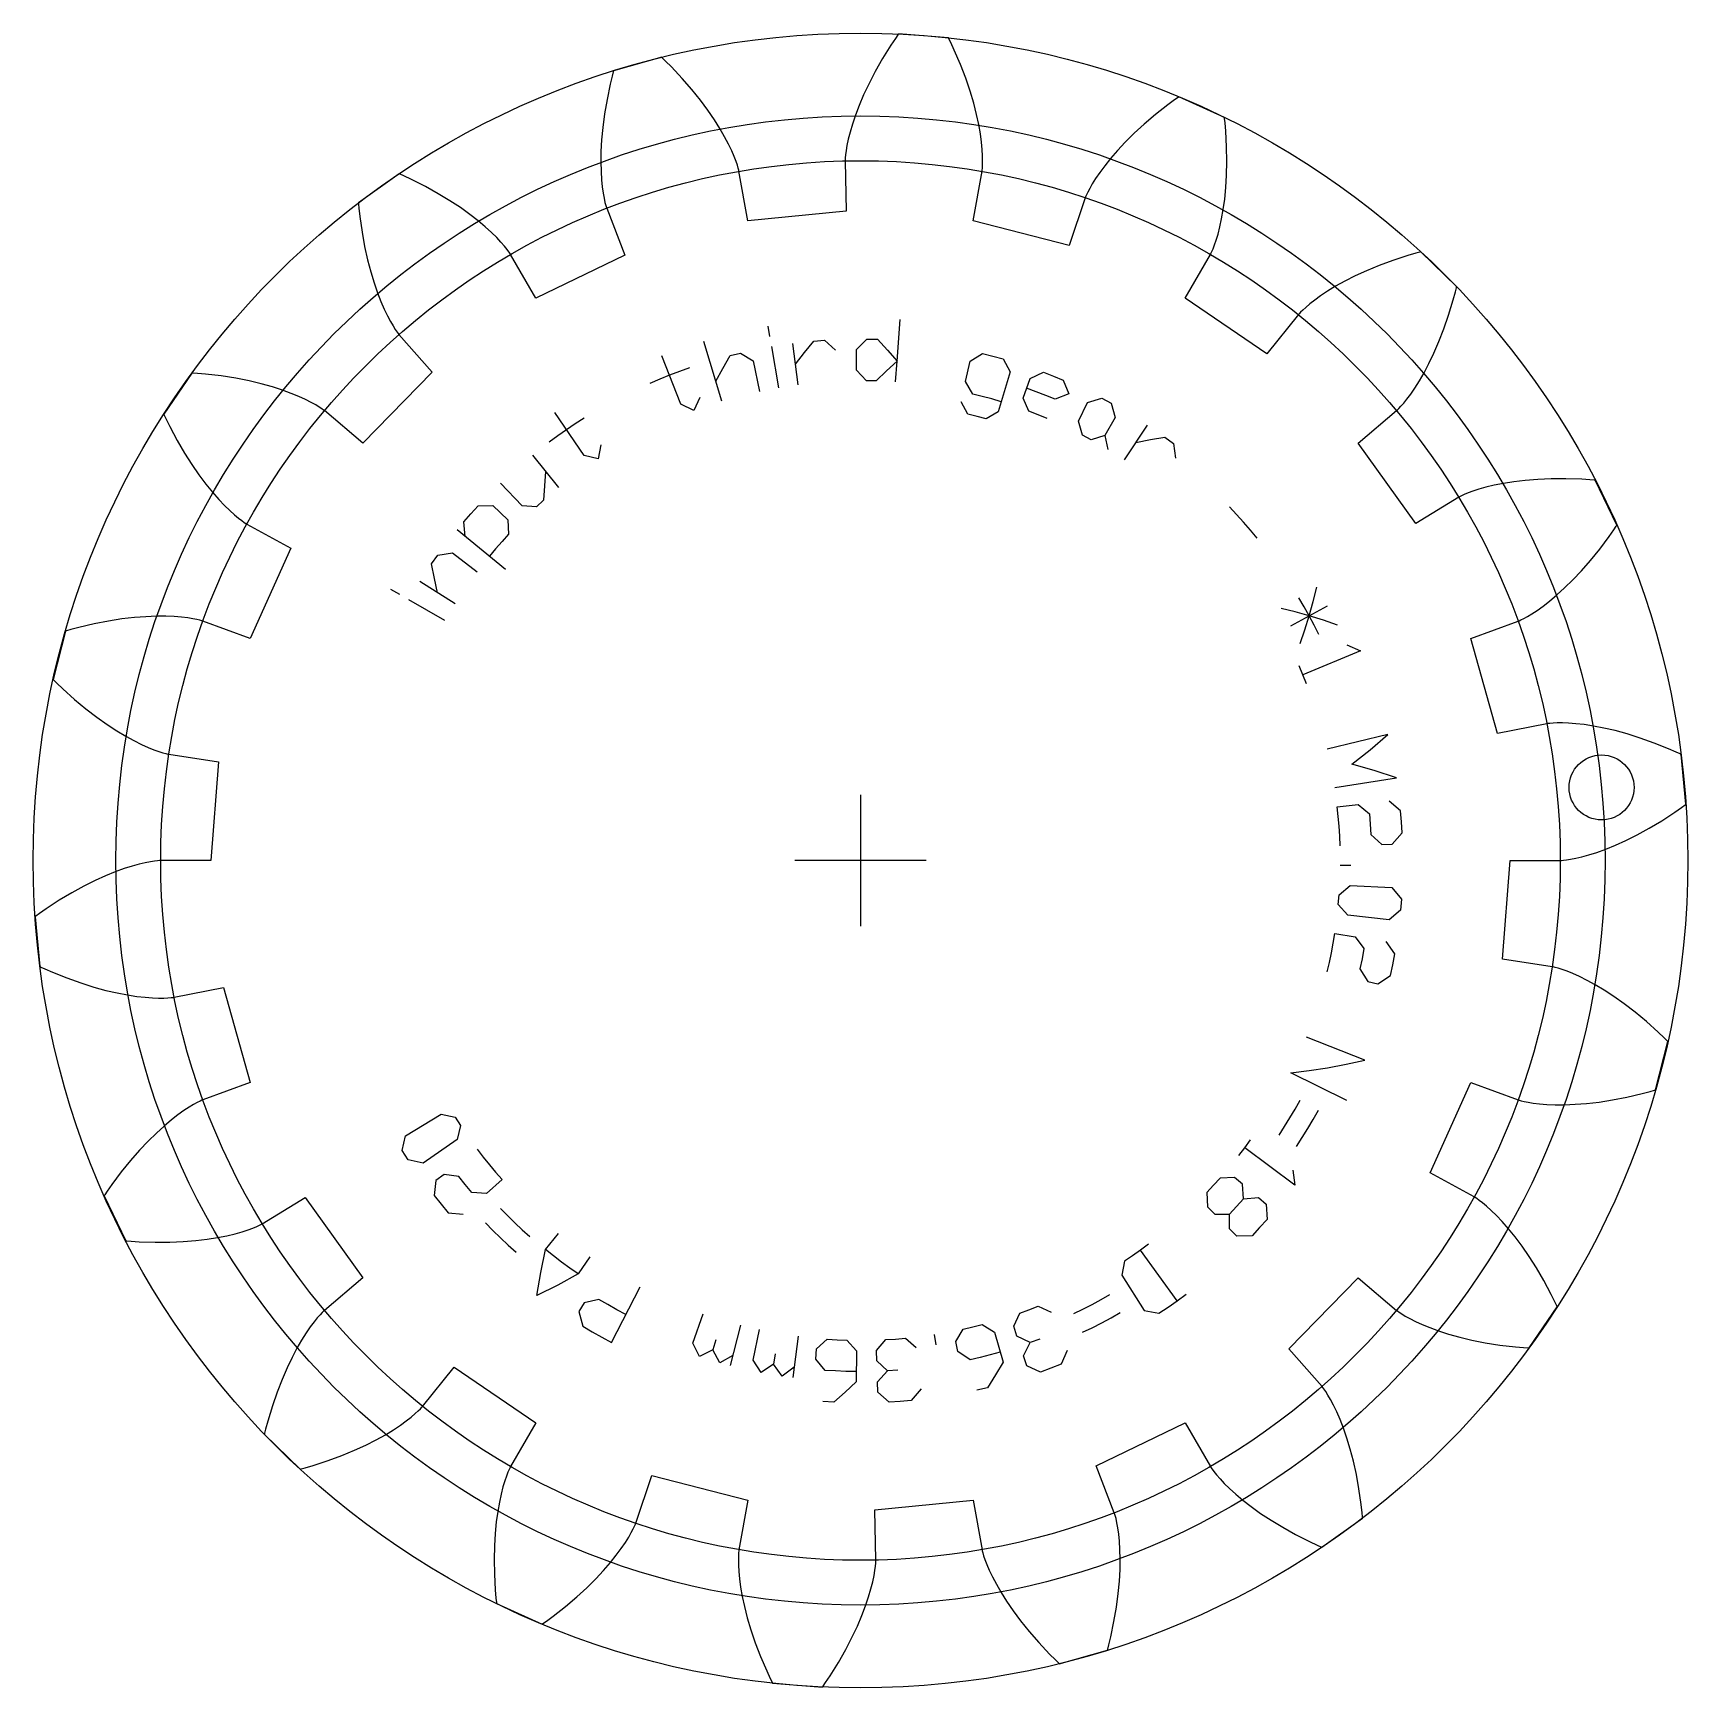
# Model space of a CAD drawing. Extents: x -20.2 to 20.2, y -20.2 to 20.2.
import ezdxf

# ---------------------------------------------------------------- set-up
doc = ezdxf.new("R2010")
doc.units = 0
for name, color, linetype in [('gear', 7, 'CONTINUOUS'), ('gear_guides', 5, 'CONTINUOUS'), ('gear_texts', 7, 'CONTINUOUS')]:
    doc.layers.add(name, color=color, linetype=linetype)

msp = doc.modelspace()

# ---------------------------------------------------------------- linework, layer by layer
at = {"layer": 'gear'}
msp.add_lwpolyline([(15.857, 0), (17.086214, 0.00003), (17.110606, 0.001013), (17.160566, 0.004882), (17.235867, 0.013619), (17.336168, 0.02919), (17.461016, 0.053543), (17.60984, 0.088596), (17.781963, 0.136236), (17.976594, 0.198313), (18.192836, 0.276632), (18.429686, 0.37295), (18.686036, 0.488968), (18.960682, 0.626326), (19.252318, 0.786602), (19.559546, 0.971301), (19.880879, 1.181852), (20.046345, 1.297248), (20.13019, 1.357547), (20.151262, 1.372896), (20.152581, 1.373859), (20.153193, 1.374338), (20.033439, 2.58869), (20.032745, 2.58904), (20.031264, 2.589727), (20.007599, 2.600664), (19.913591, 2.643424), (19.728772, 2.724277), (19.372502, 2.868006), (19.035114, 2.989135), (18.717789, 3.089358), (18.421603, 3.170424), (18.147528, 3.234133), (17.896427, 3.282331), (17.669053, 3.316903), (17.466045, 3.339767), (17.287932, 3.352868), (17.135127, 3.358176), (17.007928, 3.357673), (16.906517, 3.353352), (16.83096, 3.347212), (16.781207, 3.341248), (16.757092, 3.337447), (15.551551, 3.097372), (14.900706, 5.423413), (16.055779, 5.843858), (16.078364, 5.853123), (16.123987, 5.873846), (16.191759, 5.907811), (16.280686, 5.956749), (16.389675, 6.022333), (16.517536, 6.106173), (16.662984, 6.209809), (16.824646, 6.334711), (17.00106, 6.482266), (17.190683, 6.653782), (17.391894, 6.85048), (17.602997, 7.073489), (17.822227, 7.323845), (18.047757, 7.602483), (18.277698, 7.910239), (18.393718, 8.075268), (18.451882, 8.160607), (18.466434, 8.182238), (18.467344, 8.183594), (18.467756, 8.184253), (17.939891, 9.284413), (17.939119, 9.284504), (17.937492, 9.284643), (17.911514, 9.286827), (17.80855, 9.294856), (17.607224, 9.30762), (17.223281, 9.32083), (16.864812, 9.31926), (16.532345, 9.304907), (16.226296, 9.279783), (15.94696, 9.245911), (15.694517, 9.205321), (15.469031, 9.160041), (15.270446, 9.112093), (15.098594, 9.063487), (14.953189, 9.016212), (14.833833, 8.972234), (14.740015, 8.93349), (14.671115, 8.901878), (14.626402, 8.879257), (14.605042, 8.867437), (13.554314, 8.229522), (12.147167, 10.192683), (13.08878, 10.98283), (13.106834, 10.999261), (13.142618, 11.034339), (13.194686, 11.089434), (13.261512, 11.165835), (13.341497, 11.264741), (13.432972, 11.387255), (13.534203, 11.534388), (13.643397, 11.707049), (13.758705, 11.906042), (13.878231, 12.13207), (14.000032, 12.385724), (14.12213, 12.667485), (14.242513, 12.977724), (14.359142, 13.316693), (14.469957, 13.684534), (14.522537, 13.879292), (14.548005, 13.979378), (14.554282, 14.004681), (14.554673, 14.006267), (14.554834, 14.007027), (13.682527, 14.860298), (13.68177, 14.86012), (13.680194, 14.859694), (13.655036, 14.852861), (13.555536, 14.82519), (13.361985, 14.768327), (12.996679, 14.649424), (12.660364, 14.525346), (12.352857, 14.398148), (12.073858, 14.269864), (11.822953, 14.142496), (11.599617, 14.018013), (11.403215, 13.898343), (11.233006, 13.785367), (11.088142, 13.680915), (10.967675, 13.586759), (10.870558, 13.504612), (10.79565, 13.436116), (10.741717, 13.382846), (10.707437, 13.346296), (10.691408, 13.327884), (9.922227, 12.369069), (7.9285, 13.732565), (8.543081, 14.79711), (8.554426, 14.818726), (8.576055, 14.863927), (8.606139, 14.933508), (8.642805, 15.028157), (8.684138, 15.148454), (8.728194, 15.294867), (8.772998, 15.46775), (8.816553, 15.667344), (8.856847, 15.893774), (8.891858, 16.147051), (8.91956, 16.427066), (8.937926, 16.733595), (8.944941, 17.066297), (8.938602, 17.424714), (8.916926, 17.808272), (8.899723, 18.009268), (8.889425, 18.112029), (8.886668, 18.137953), (8.886493, 18.139577), (8.886385, 18.140346), (7.774848, 18.643812), (7.774198, 18.643386), (7.772863, 18.642447), (7.751558, 18.627421), (7.667523, 18.567388), (7.505093, 18.447756), (7.202485, 18.211081), (6.92889, 17.97946), (6.683432, 17.754759), (6.465134, 17.538788), (6.272923, 17.333287), (6.105632, 17.139926), (5.962004, 16.9603), (5.8407, 16.795922), (5.740297, 16.648223), (5.659298, 16.518543), (5.596134, 16.408134), (5.54917, 16.318149), (5.516709, 16.249645), (5.496998, 16.203576), (5.488232, 16.180791), (5.093372, 15.016724), (2.753539, 15.616097), (2.96696, 16.826641), (2.970228, 16.850833), (2.975094, 16.900706), (2.979565, 16.97638), (2.981647, 17.077862), (2.979344, 17.205041), (2.970667, 17.357692), (2.953639, 17.535472), (2.926303, 17.737926), (2.886723, 17.964483), (2.832997, 18.214459), (2.763257, 18.487062), (2.675677, 18.781387), (2.568478, 19.096424), (2.439935, 19.431057), (2.288381, 19.78407), (2.203472, 19.967061), (2.158648, 20.060103), (2.147191, 20.08352), (2.146472, 20.084986), (2.146107, 20.085672), (0.929408, 20.178607), (0.928943, 20.177985), (0.92801, 20.176645), (0.913129, 20.155239), (0.854694, 20.070085), (0.742977, 19.902113), (0.539565, 19.576214), (0.36169, 19.264986), (0.207887, 18.969885), (0.07662, 18.692276), (-0.033714, 18.433428), (-0.124783, 18.194511), (-0.198313, 17.976594), (-0.256081, 17.780641), (-0.299913, 17.607509), (-0.331674, 17.457947), (-0.353266, 17.332593), (-0.366621, 17.231972), (-0.373695, 17.156497), (-0.376461, 17.106464), (-0.376905, 17.082056), (-0.349818, 15.853141), (-2.753539, 15.616097), (-2.96702, 16.82663), (-2.972223, 16.850482), (-2.984708, 16.899011), (-3.006389, 16.97165), (-3.039141, 17.067724), (-3.084803, 17.186446), (-3.145166, 17.326923), (-3.221972, 17.488158), (-3.316903, 17.669053), (-3.431583, 17.868409), (-3.567566, 18.084935), (-3.726335, 18.317245), (-3.909299, 18.563866), (-4.117782, 18.82324), (-4.353024, 19.093728), (-4.616175, 19.373617), (-4.758551, 19.516532), (-4.832494, 19.588631), (-4.851269, 19.606718), (-4.852446, 19.60785), (-4.853024, 19.60837), (-6.028132, 19.279565), (-6.028356, 19.278821), (-6.028775, 19.277243), (-6.035437, 19.252038), (-6.061224, 19.152033), (-6.108754, 18.955982), (-6.188434, 18.580166), (-6.249136, 18.22687), (-6.292733, 17.896962), (-6.321135, 17.591199), (-6.336284, 17.310225), (-6.340147, 17.05457), (-6.334711, 16.824646), (-6.321975, 16.620752), (-6.303949, 16.44307), (-6.282641, 16.291665), (-6.260058, 16.166486), (-6.238193, 16.067365), (-6.219026, 15.994022), (-6.204513, 15.946061), (-6.196582, 15.922973), (-5.750815, 14.777435), (-7.9285, 13.732565), (-8.543133, 14.79708), (-8.55618, 14.817713), (-8.58451, 14.859045), (-8.629727, 14.919889), (-8.693364, 14.998967), (-8.776877, 15.094912), (-8.881646, 15.206271), (-9.008965, 15.331514), (-9.160041, 15.469031), (-9.335989, 15.617142), (-9.537827, 15.774101), (-9.766477, 15.938098), (-10.022756, 16.107269), (-10.307376, 16.279695), (-10.620944, 16.453414), (-10.963953, 16.62642), (-11.146622, 16.71202), (-11.240765, 16.754482), (-11.264594, 16.765057), (-11.266087, 16.765717), (-11.266808, 16.766008), (-12.258591, 16.055122), (-12.258547, 16.054346), (-12.258401, 16.05272), (-12.256041, 16.026757), (-12.246068, 15.923964), (-12.223679, 15.723479), (-12.170017, 15.343076), (-12.106224, 14.990325), (-12.034357, 14.665402), (-11.956469, 14.368365), (-11.874605, 14.099154), (-11.790796, 13.857595), (-11.707049, 13.643397), (-11.625345, 13.456155), (-11.547635, 13.295354), (-11.475829, 13.160368), (-11.411794, 13.050462), (-11.357347, 12.964797), (-11.314251, 12.902433), (-11.284209, 12.862327), (-11.26886, 12.843344), (-10.458179, 11.919352), (-12.147167, 10.192683), (-13.088818, 10.982783), (-13.108136, 10.99771), (-13.148894, 11.02686), (-13.212194, 11.068569), (-13.299039, 11.121113), (-13.410331, 11.182708), (-13.546868, 11.251519), (-13.709345, 11.325663), (-13.898343, 11.403215), (-14.114337, 11.482217), (-14.357686, 11.560677), (-14.628637, 11.636582), (-14.92732, 11.707897), (-15.253749, 11.772579), (-15.607822, 11.828575), (-15.989317, 11.873831), (-16.190246, 11.891793), (-16.293235, 11.899495), (-16.319243, 11.901282), (-16.320872, 11.901392), (-16.321649, 11.901419), (-17.010483, 10.894195), (-17.010176, 10.893481), (-17.009483, 10.892002), (-16.998385, 10.868413), (-16.953856, 10.775229), (-16.864247, 10.594493), (-16.683716, 10.255384), (-16.503122, 9.945725), (-16.324459, 9.664977), (-16.149676, 9.412493), (-15.980674, 9.187517), (-15.819301, 8.98919), (-15.667344, 8.816553), (-15.526527, 8.668548), (-15.398507, 8.544022), (-15.284863, 8.441736), (-15.187099, 8.360359), (-15.106637, 8.298483), (-15.04481, 8.254619), (-15.002863, 8.227207), (-14.981947, 8.214619), (-13.904132, 7.623619), (-14.900706, 5.423413), (-16.055799, 5.843801), (-16.079057, 5.85122), (-16.127327, 5.864672), (-16.201075, 5.882216), (-16.300653, 5.901889), (-16.4263, 5.921705), (-16.578138, 5.939668), (-16.756175, 5.95377), (-16.9603, 5.962004), (-17.190288, 5.962367), (-17.445796, 5.952865), (-17.726367, 5.931521), (-18.031429, 5.896381), (-18.360295, 5.845516), (-18.712166, 5.777035), (-19.086132, 5.689083), (-19.281088, 5.63724), (-19.380499, 5.609253), (-19.405551, 5.602037), (-19.407119, 5.601583), (-19.407858, 5.601343), (-19.710659, 4.419267), (-19.710126, 4.418701), (-19.708969, 4.417549), (-19.690473, 4.399177), (-19.616759, 4.326843), (-19.470739, 4.187655), (-19.185113, 3.930742), (-18.9095, 3.701524), (-18.64559, 3.498814), (-18.394993, 3.321336), (-18.159237, 3.167729), (-17.939764, 3.036556), (-17.737926, 2.926303), (-17.554981, 2.835385), (-17.392091, 2.762155), (-17.250316, 2.704906), (-17.130616, 2.661874), (-17.033843, 2.631249), (-16.960743, 2.611177), (-16.91195, 2.599765), (-16.88799, 2.595089), (-15.673041, 2.408366), (-15.857, 0), (-17.086214, -0.00003), (-17.110606, -0.001013), (-17.160566, -0.004882), (-17.235867, -0.013619), (-17.336168, -0.02919), (-17.461016, -0.053543), (-17.60984, -0.088596), (-17.781963, -0.136236), (-17.976594, -0.198313), (-18.192836, -0.276632), (-18.429686, -0.37295), (-18.686036, -0.488968), (-18.960682, -0.626326), (-19.252318, -0.786602), (-19.559546, -0.971301), (-19.880879, -1.181852), (-20.046345, -1.297248), (-20.13019, -1.357547), (-20.151262, -1.372896), (-20.152581, -1.373859), (-20.153193, -1.374338), (-20.033439, -2.58869), (-20.032745, -2.58904), (-20.031264, -2.589727), (-20.007599, -2.600664), (-19.913591, -2.643424), (-19.728772, -2.724277), (-19.372502, -2.868006), (-19.035114, -2.989135), (-18.717789, -3.089358), (-18.421603, -3.170424), (-18.147528, -3.234133), (-17.896427, -3.282331), (-17.669053, -3.316903), (-17.466045, -3.339767), (-17.287932, -3.352868), (-17.135127, -3.358176), (-17.007928, -3.357673), (-16.906517, -3.353352), (-16.83096, -3.347212), (-16.781207, -3.341248), (-16.757092, -3.337447), (-15.551551, -3.097372), (-14.900706, -5.423413), (-16.055779, -5.843858), (-16.078364, -5.853123), (-16.123987, -5.873846), (-16.191759, -5.907811), (-16.280686, -5.956749), (-16.389675, -6.022333), (-16.517536, -6.106173), (-16.662984, -6.209809), (-16.824646, -6.334711), (-17.00106, -6.482266), (-17.190683, -6.653782), (-17.391894, -6.85048), (-17.602997, -7.073489), (-17.822227, -7.323845), (-18.047757, -7.602483), (-18.277698, -7.910239), (-18.393718, -8.075268), (-18.451882, -8.160607), (-18.466434, -8.182238), (-18.467344, -8.183594), (-18.467756, -8.184253), (-17.939891, -9.284413), (-17.939119, -9.284504), (-17.937492, -9.284643), (-17.911514, -9.286827), (-17.80855, -9.294856), (-17.607224, -9.30762), (-17.223281, -9.32083), (-16.864812, -9.31926), (-16.532345, -9.304907), (-16.226296, -9.279783), (-15.94696, -9.245911), (-15.694517, -9.205321), (-15.469031, -9.160041), (-15.270446, -9.112093), (-15.098594, -9.063487), (-14.953189, -9.016212), (-14.833833, -8.972234), (-14.740015, -8.93349), (-14.671115, -8.901878), (-14.626402, -8.879257), (-14.605042, -8.867437), (-13.554314, -8.229522), (-12.147167, -10.192683), (-13.08878, -10.98283), (-13.106834, -10.999261), (-13.142618, -11.034339), (-13.194686, -11.089434), (-13.261512, -11.165835), (-13.341497, -11.264741), (-13.432972, -11.387255), (-13.534203, -11.534388), (-13.643397, -11.707049), (-13.758705, -11.906042), (-13.878231, -12.13207), (-14.000032, -12.385724), (-14.12213, -12.667485), (-14.242513, -12.977724), (-14.359142, -13.316693), (-14.469957, -13.684534), (-14.522537, -13.879292), (-14.548005, -13.979378), (-14.554282, -14.004681), (-14.554673, -14.006267), (-14.554834, -14.007027), (-13.682527, -14.860298), (-13.68177, -14.86012), (-13.680194, -14.859694), (-13.655036, -14.852861), (-13.555536, -14.82519), (-13.361985, -14.768327), (-12.996679, -14.649424), (-12.660364, -14.525346), (-12.352857, -14.398148), (-12.073858, -14.269864), (-11.822953, -14.142496), (-11.599617, -14.018013), (-11.403215, -13.898343), (-11.233006, -13.785367), (-11.088142, -13.680915), (-10.967675, -13.586759), (-10.870558, -13.504612), (-10.79565, -13.436116), (-10.741717, -13.382846), (-10.707437, -13.346296), (-10.691408, -13.327884), (-9.922227, -12.369069), (-7.9285, -13.732565), (-8.543081, -14.79711), (-8.554426, -14.818726), (-8.576055, -14.863927), (-8.606139, -14.933508), (-8.642805, -15.028157), (-8.684138, -15.148454), (-8.728194, -15.294867), (-8.772998, -15.46775), (-8.816553, -15.667344), (-8.856847, -15.893774), (-8.891858, -16.147051), (-8.91956, -16.427066), (-8.937926, -16.733595), (-8.944941, -17.066297), (-8.938602, -17.424714), (-8.916926, -17.808272), (-8.899723, -18.009268), (-8.889425, -18.112029), (-8.886668, -18.137953), (-8.886493, -18.139577), (-8.886385, -18.140346), (-7.774848, -18.643812), (-7.774198, -18.643386), (-7.772863, -18.642447), (-7.751558, -18.627421), (-7.667523, -18.567388), (-7.505093, -18.447756), (-7.202485, -18.211081), (-6.92889, -17.97946), (-6.683432, -17.754759), (-6.465134, -17.538788), (-6.272923, -17.333287), (-6.105632, -17.139926), (-5.962004, -16.9603), (-5.8407, -16.795922), (-5.740297, -16.648223), (-5.659298, -16.518543), (-5.596134, -16.408134), (-5.54917, -16.318149), (-5.516709, -16.249645), (-5.496998, -16.203576), (-5.488232, -16.180791), (-5.093372, -15.016724), (-2.753539, -15.616097), (-2.96696, -16.826641), (-2.970228, -16.850833), (-2.975094, -16.900706), (-2.979565, -16.97638), (-2.981647, -17.077862), (-2.979344, -17.205041), (-2.970667, -17.357692), (-2.953639, -17.535472), (-2.926303, -17.737926), (-2.886723, -17.964483), (-2.832997, -18.214459), (-2.763257, -18.487062), (-2.675677, -18.781387), (-2.568478, -19.096424), (-2.439935, -19.431057), (-2.288381, -19.78407), (-2.203472, -19.967061), (-2.158648, -20.060103), (-2.147191, -20.08352), (-2.146472, -20.084986), (-2.146107, -20.085672), (-0.929408, -20.178607), (-0.928943, -20.177985), (-0.92801, -20.176645), (-0.913129, -20.155239), (-0.854694, -20.070085), (-0.742977, -19.902113), (-0.539565, -19.576214), (-0.36169, -19.264986), (-0.207887, -18.969885), (-0.07662, -18.692276), (0.033714, -18.433428), (0.124783, -18.194511), (0.198313, -17.976594), (0.256081, -17.780641), (0.299913, -17.607509), (0.331674, -17.457947), (0.353266, -17.332593), (0.366621, -17.231972), (0.373695, -17.156497), (0.376461, -17.106464), (0.376905, -17.082056), (0.349818, -15.853141), (2.753539, -15.616097), (2.96702, -16.82663), (2.972223, -16.850482), (2.984708, -16.899011), (3.006389, -16.97165), (3.039141, -17.067724), (3.084803, -17.186446), (3.145166, -17.326923), (3.221972, -17.488158), (3.316903, -17.669053), (3.431583, -17.868409), (3.567566, -18.084935), (3.726335, -18.317245), (3.909299, -18.563866), (4.117782, -18.82324), (4.353024, -19.093728), (4.616175, -19.373617), (4.758551, -19.516532), (4.832494, -19.588631), (4.851269, -19.606718), (4.852446, -19.60785), (4.853024, -19.60837), (6.028132, -19.279565), (6.028356, -19.278821), (6.028775, -19.277243), (6.035437, -19.252038), (6.061224, -19.152033), (6.108754, -18.955982), (6.188434, -18.580166), (6.249136, -18.22687), (6.292733, -17.896962), (6.321135, -17.591199), (6.336284, -17.310225), (6.340147, -17.05457), (6.334711, -16.824646), (6.321975, -16.620752), (6.303949, -16.44307), (6.282641, -16.291665), (6.260058, -16.166486), (6.238193, -16.067365), (6.219026, -15.994022), (6.204513, -15.946061), (6.196582, -15.922973), (5.750815, -14.777435), (7.9285, -13.732565), (8.543133, -14.79708), (8.55618, -14.817713), (8.58451, -14.859045), (8.629727, -14.919889), (8.693364, -14.998967), (8.776877, -15.094912), (8.881646, -15.206271), (9.008965, -15.331514), (9.160041, -15.469031), (9.335989, -15.617142), (9.537827, -15.774101), (9.766477, -15.938098), (10.022756, -16.107269), (10.307376, -16.279695), (10.620944, -16.453414), (10.963953, -16.62642), (11.146622, -16.71202), (11.240765, -16.754482), (11.264594, -16.765057), (11.266087, -16.765717), (11.266808, -16.766008), (12.258591, -16.055122), (12.258547, -16.054346), (12.258401, -16.05272), (12.256041, -16.026757), (12.246068, -15.923964), (12.223679, -15.723479), (12.170017, -15.343076), (12.106224, -14.990325), (12.034357, -14.665402), (11.956469, -14.368365), (11.874605, -14.099154), (11.790796, -13.857595), (11.707049, -13.643397), (11.625345, -13.456155), (11.547635, -13.295354), (11.475829, -13.160368), (11.411794, -13.050462), (11.357347, -12.964797), (11.314251, -12.902433), (11.284209, -12.862327), (11.26886, -12.843344), (10.458179, -11.919352), (12.147167, -10.192683), (13.088818, -10.982783), (13.108136, -10.99771), (13.148894, -11.02686), (13.212194, -11.068569), (13.299039, -11.121113), (13.410331, -11.182708), (13.546868, -11.251519), (13.709345, -11.325663), (13.898343, -11.403215), (14.114337, -11.482217), (14.357686, -11.560677), (14.628637, -11.636582), (14.92732, -11.707897), (15.253749, -11.772579), (15.607822, -11.828575), (15.989317, -11.873831), (16.190246, -11.891793), (16.293235, -11.899495), (16.319243, -11.901282), (16.320872, -11.901392), (16.321649, -11.901419), (17.010483, -10.894195), (17.010176, -10.893481), (17.009483, -10.892002), (16.998385, -10.868413), (16.953856, -10.775229), (16.864247, -10.594493), (16.683716, -10.255384), (16.503122, -9.945725), (16.324459, -9.664977), (16.149676, -9.412493), (15.980674, -9.187517), (15.819301, -8.98919), (15.667344, -8.816553), (15.526527, -8.668548), (15.398507, -8.544022), (15.284863, -8.441736), (15.187099, -8.360359), (15.106637, -8.298483), (15.04481, -8.254619), (15.002863, -8.227207), (14.981947, -8.214619), (13.904132, -7.623619), (14.900706, -5.423413), (16.055799, -5.843801), (16.079057, -5.85122), (16.127327, -5.864672), (16.201075, -5.882216), (16.300653, -5.901889), (16.4263, -5.921705), (16.578138, -5.939668), (16.756175, -5.95377), (16.9603, -5.962004), (17.190288, -5.962367), (17.445796, -5.952865), (17.726367, -5.931521), (18.031429, -5.896381), (18.360295, -5.845516), (18.712166, -5.777035), (19.086132, -5.689083), (19.281088, -5.63724), (19.380499, -5.609253), (19.405551, -5.602037), (19.407119, -5.601583), (19.407858, -5.601343), (19.710659, -4.419267), (19.710126, -4.418701), (19.708969, -4.417549), (19.690473, -4.399177), (19.616759, -4.326843), (19.470739, -4.187655), (19.185113, -3.930742), (18.9095, -3.701524), (18.64559, -3.498814), (18.394993, -3.321336), (18.159237, -3.167729), (17.939764, -3.036556), (17.737926, -2.926303), (17.554981, -2.835385), (17.392091, -2.762155), (17.250316, -2.704906), (17.130616, -2.661874), (17.033843, -2.631249), (16.960743, -2.611177), (16.91195, -2.599765), (16.88799, -2.595089), (15.673041, -2.408366)], close=True, dxfattribs=at)
at = {"layer": 'gear_guides'}
for p, q in [((0, 1.6), (0, -1.6)), ((1.6, 0), (-1.6, 0))]:
    msp.add_line(p, q, dxfattribs=at)
for centre, radius in [((0, 0), 20.2), ((0, 0), 18.18), ((0, 0), 17.083612), ((18.092239, 1.784177), 0.79285)]:
    msp.add_circle(centre, radius, dxfattribs=at)
at = {"layer": 'gear_texts'}
for points in [[(-2.211476, 12.795824), (-2.254767, 13.046313)], [(0.858426, 11.683014), (0.895681, 12.190052), (0.633699, 11.951923), (0.381797, 11.708285), (0.143196, 11.713633), (-0.097537, 11.968314), (-0.10168, 12.476702), (0.155625, 12.730367), (0.414937, 12.724555), (0.660617, 12.459615), (0.895681, 12.190052), (0.970191, 13.204128)], [(-3.387693, 11.213975), (-3.828767, 12.674021)], [(-1.995018, 11.54338), (-2.168184, 12.545336)], [(-1.523134, 11.615067), (-1.655341, 12.623245)], [(-1.589238, 12.119156), (-1.369926, 12.401682), (-1.13975, 12.680199), (-0.881192, 12.700786), (-0.609843, 12.462203)], [(-3.925054, 11.306812), (-4.066344, 10.986107), (-4.382388, 11.137537), (-4.847773, 12.320283)], [(-3.534718, 11.700657), (-3.364157, 12.015027), (-3.182226, 12.327202), (-2.930435, 12.389472), (-2.623968, 12.198082), (-2.46359, 11.45253)], [(3.433359, 11.200079), (3.204477, 11.267699), (2.974266, 11.330642), (2.74282, 11.388883), (2.564707, 11.690694), (2.67365, 12.187289), (2.980894, 12.377429), (3.232429, 12.314133), (3.482623, 12.245726), (3.656868, 11.929197), (3.358855, 10.957039), (3.065404, 10.778685), (2.845184, 10.838897), (2.623782, 10.89461), (2.455763, 11.194099)], [(-4.175146, 12.027245), (-4.4193, 11.939692), (-4.661619, 11.847184), (-4.902003, 11.749759), (-5.140353, 11.647456)], [(4.554511, 10.792874), (4.333693, 10.883419), (4.111076, 10.969447), (3.971094, 11.290724), (4.139777, 11.77033), (4.467914, 11.921586), (4.709854, 11.828091), (4.949839, 11.729687), (5.084188, 11.394273), (4.752175, 11.261281), (4.521773, 11.355755), (4.289495, 11.445517), (4.055435, 11.530527)], [(-6.339693, 10.151765), (-6.406177, 9.807681), (-6.74797, 9.885087), (-7.464568, 10.934829)], [(5.963226, 10.377378), (5.628443, 10.273769), (5.417977, 10.3863), (5.318215, 10.722249), (5.544121, 11.177707), (5.888253, 11.287823), (6.116987, 11.165524), (6.21653, 10.818187), (5.963226, 10.377378), (6.042281, 10.035963)], [(-6.743638, 10.798603), (-6.962228, 10.65898), (-7.177929, 10.514932), (-7.39065, 10.366521), (-7.600304, 10.213806)], [(6.446087, 9.781496), (7.005602, 10.630522)], [(6.725845, 10.206009), (7.076541, 10.276234), (7.432829, 10.33632), (7.641859, 10.182753), (7.691024, 9.824794)], [(-8.010062, 9.895725), (-7.370324, 9.105385)], [(-7.690193, 9.500555), (-7.718217, 9.147632), (-7.735121, 8.797592), (-7.912741, 8.638185), (-8.262564, 8.659103), (-8.789028, 9.210833)], [(-9.649979, 7.909256), (-9.680128, 8.269316), (-9.509656, 8.464804), (-9.335237, 8.656779), (-8.974109, 8.668552), (-8.608441, 8.315335), (-8.589661, 7.96539), (-8.75015, 7.788747), (-8.907007, 7.608872), (-9.060167, 7.425839)], [(9.682126, 7.86987), (9.519791, 8.065482), (9.353505, 8.257746), (9.183336, 8.446583), (9.009356, 8.631913)], [(-8.66696, 7.10356), (-9.846582, 8.070395)], [(-10.327613, 6.537586), (-10.404256, 6.886935), (-10.470864, 7.242062), (-10.321155, 7.453873), (-9.964158, 7.509592), (-9.355144, 7.050603)], [(-11.245791, 6.49276), (-11.465937, 6.619862)], [(-9.898042, 6.265659), (-10.757184, 6.809513)], [(10.733062, 5.296359), (10.848556, 5.631024), (10.954776, 5.972545), (11.051492, 6.32068), (11.138478, 6.675183)], [(-10.145062, 5.857254), (-11.025645, 6.365659)], [(11.644897, 5.746315), (11.299796, 5.865243), (10.954776, 5.972545), (10.610168, 6.068274), (10.266298, 6.152494)], [(10.508402, 5.729182), (11.401151, 6.215908)], [(11.188979, 5.521337), (11.074176, 5.748134), (10.954776, 5.972545), (10.83083, 6.194477), (10.702388, 6.413838)], [(11.869311, 5.267182), (12.208555, 5.122641), (10.802131, 4.532513)], [(10.892226, 4.311511), (10.802131, 4.532513), (10.707553, 4.751634)], [(11.578018, 1.783034), (13.085462, 2.015182), (12.540892, 2.193739), (11.994687, 2.35098), (12.441119, 2.70278), (12.87799, 3.073701), (11.394447, 2.719611)], [(11.709039, 0.357942), (11.699317, 0.596406), (11.684739, 0.834621), (11.665311, 1.072491), (11.641041, 1.309915), (12.146257, 1.366765), (12.424715, 1.142309), (12.445408, 0.888955), (12.460935, 0.635231), (12.725374, 0.389012), (12.979457, 0.396779), (13.222553, 0.674057), (13.206077, 0.943288), (13.18412, 1.212128), (12.904082, 1.452039)], [(11.96809, -0.12192), (11.713901, -0.119331)], [(11.893649, -1.33834), (11.665311, -1.072491), (11.684739, -0.834621), (11.953189, -0.609348), (12.968681, -0.661115), (13.206077, -0.943288), (13.18412, -1.212128), (12.904082, -1.452039), (11.893649, -1.33834)], [(11.394447, -2.719611), (11.447487, -2.486918), (11.495775, -2.253192), (11.539291, -2.018532), (11.578018, -1.783034), (12.080499, -1.860416), (12.290492, -2.149937), (12.244143, -2.399874), (12.192711, -2.648814), (12.383476, -2.955671), (12.630733, -3.014686), (12.937935, -2.810711), (12.99251, -2.546555), (13.041693, -2.281342), (12.834221, -1.976491)], [(11.872855, -5.858804), (10.505104, -5.18387), (10.953834, -5.130516), (11.404608, -5.060963), (11.856949, -4.975109), (12.31038, -4.872864), (10.892226, -4.311511)], [(10.219691, -6.705038), (10.354166, -6.49545), (10.484343, -6.283166), (10.610168, -6.068274), (10.731589, -5.850863)], [(-10.241143, -6.194274), (-9.898042, -6.265659), (-9.768343, -6.466002), (-9.843658, -6.808262), (-10.679933, -7.386662), (-11.040169, -7.307868), (-11.186755, -7.08144), (-11.111186, -6.720513), (-10.241143, -6.194274)], [(10.644773, -6.98393), (10.784841, -6.765624), (10.920433, -6.54451), (11.051492, -6.32068), (11.177963, -6.094227)], [(9.23899, -7.202137), (9.383795, -7.012425), (9.524705, -6.819802)], [(-9.355144, -7.050603), (-9.209567, -7.239723), (-9.060167, -7.425839), (-8.907007, -7.608872), (-8.75015, -7.788747), (-9.129903, -8.126776), (-9.486848, -8.104205), (-9.649979, -7.909256), (-9.809104, -7.711025), (-10.167163, -7.662589), (-10.370167, -7.815586), (-10.408641, -8.182326), (-10.23979, -8.392674), (-10.066689, -8.599538), (-9.699532, -8.633818)], [(10.558126, -7.559744), (10.605554, -7.925434), (9.383795, -7.012425)], [(9.353505, -8.257746), (9.32584, -7.90116), (9.131888, -7.736838), (8.781814, -7.753029), (8.622046, -7.930323), (8.4587, -8.104327), (8.471774, -8.454531), (8.651705, -8.634096), (9.009356, -8.631913), (9.183336, -8.446583), (9.353505, -8.257746), (9.713743, -8.229804), (9.907694, -8.394126), (9.925196, -8.762463), (9.744626, -8.962842), (9.560012, -9.1595), (9.191499, -9.172791), (9.011567, -8.993226), (9.009356, -8.631913)], [(-9.156943, -8.845161), (-8.974848, -9.029871), (-8.789028, -9.210833), (-8.59956, -9.387973), (-8.406523, -9.561215)], [(-8.791275, -8.491943), (-8.616452, -8.669277), (-8.438052, -8.843013), (-8.256151, -9.013079), (-8.070822, -9.179403)], [(-6.604651, -9.675138), (-6.89129, -10.095035), (-7.39065, -10.366521), (-7.90381, -10.621678), (-7.806803, -10.056853), (-7.690193, -9.500555), (-7.370324, -9.105385)], [(-6.89129, -10.095035), (-7.095517, -9.95255), (-7.296798, -9.805934), (-7.495051, -9.655248), (-7.690193, -9.500555)], [(7.031528, -9.369489), (6.839193, -9.510791), (6.644019, -9.648146), (6.446087, -9.781496), (6.381006, -10.125849), (6.923108, -10.986097), (7.28536, -11.055035), (7.509062, -10.904323), (7.729647, -10.749085), (7.947025, -10.589385)], [(7.729647, -10.749085), (6.839193, -9.510791)], [(-5.72556, -11.085864), (-5.950214, -10.966922), (-6.172398, -10.843428), (-6.39202, -10.715433), (-6.743638, -10.798603), (-6.878286, -11.014215), (-6.782704, -11.370365), (-6.549658, -11.506183), (-6.313894, -11.637225), (-6.075509, -11.763437), (-5.375611, -10.408291)], [(5.048671, -11.96389), (4.897934, -12.300427), (4.646333, -12.397656), (4.392802, -12.489738), (4.05801, -12.335165), (3.978571, -12.093694), (4.139777, -11.77033), (3.819693, -11.610752), (3.740254, -11.369281), (3.886752, -11.050922), (4.111076, -10.969447), (4.333693, -10.883419), (4.653343, -11.027077)], [(5.206967, -11.05835), (5.431168, -10.949978), (5.653115, -10.837062), (5.872715, -10.719647), (6.089878, -10.597783)], [(-3.118688, -12.081068), (-3.432697, -12.259815), (-3.60823, -11.943998), (-3.92926, -12.109805), (-4.091782, -11.7871), (-3.841691, -11.066667)], [(5.423548, -11.518316), (5.657074, -11.405436), (5.888253, -11.287823), (6.116987, -11.165524), (6.343183, -11.038591)], [(-3.534718, -11.700657), (-3.60823, -11.943998)], [(-2.928072, -11.342667), (-3.182226, -12.327202)], [(-1.62229, -12.3712), (-1.912159, -12.586902), (-2.124893, -12.294847), (-2.423309, -12.498562), (-2.623968, -12.198082), (-2.46359, -11.45253)], [(-1.523134, -11.615067), (-1.655341, -12.623245)], [(-0.10168, -12.476702), (-0.355835, -12.472041), (-0.609843, -12.462203), (-0.863597, -12.447193), (-1.094236, -12.173835), (-1.071479, -11.920653), (-0.810814, -11.686415), (-0.572569, -11.700507), (-0.334086, -11.709744), (-0.097537, -11.968314), (-0.103751, -12.730896), (-0.370334, -12.980239), (-0.647117, -13.223899), (-0.916381, -13.207972)], [(1.478326, -12.901097), (1.238986, -13.181623), (0.970191, -13.204128), (0.700995, -13.221153), (0.423222, -12.978622), (0.414937, -12.724555), (0.660617, -12.459615), (0.398367, -12.21642), (0.390082, -11.962353), (0.62024, -11.698077), (0.858426, -11.683014), (1.096255, -11.663101), (1.362568, -11.890898)], [(1.845822, -11.825523), (1.806618, -11.574361)], [(3.413087, -12.001219), (3.167888, -12.06826), (2.921375, -12.130292), (2.67365, -12.187289), (2.375412, -11.989872), (2.326011, -11.740516), (2.510235, -11.442396), (2.74282, -11.388883), (2.974266, -11.330642), (3.274014, -11.512206), (3.482623, -12.245726), (3.29697, -12.560005), (3.099931, -12.871701), (2.837065, -12.932182)], [(4.378704, -11.683551), (4.139777, -11.77033)], [(-2.081601, -12.044358), (-2.124893, -12.294847)], [(0.914309, -12.443571), (0.660617, -12.459615)]]:
    msp.add_lwpolyline(points, dxfattribs=at)

doc.saveas('drawing.dxf')
